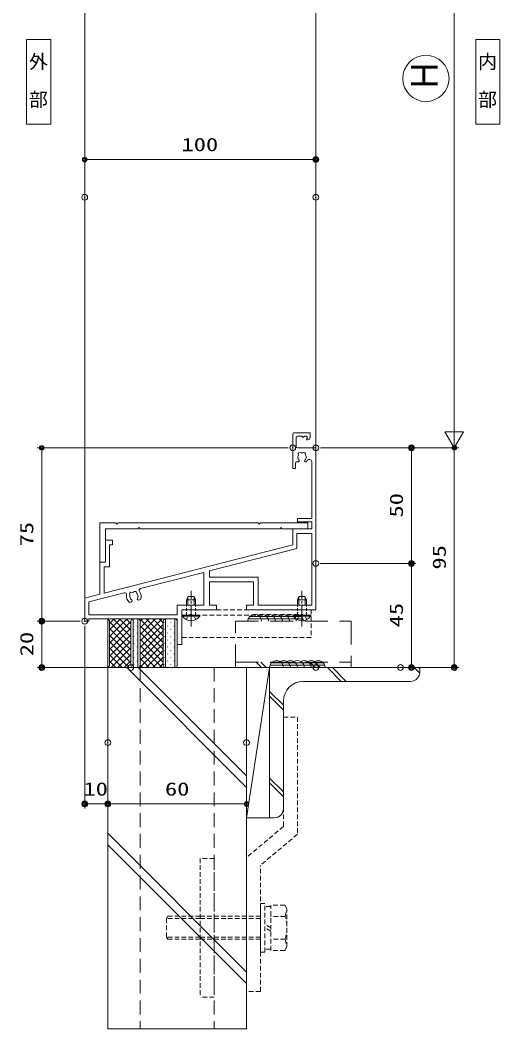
# Model space of a CAD drawing. Units: millimetres, scale not verified. Extents: x -584 to 584, y -818 to 818.
# Drawn here: x 39.7 to 247.2, y -9.8 to 426.4 of the extents above; entities that cross this region are included whole.
import ezdxf
from ezdxf.enums import TextEntityAlignment as Align

# ---------------------------------------------------------------- set-up
doc = ezdxf.new("R2010")
doc.units = ezdxf.units.MM
doc.header["$LTSCALE"] = 5
doc.header["$PDMODE"] = 32
doc.header["$PDSIZE"] = 2.5
for name, pattern in [('CHAIN2', [12, 9, -1, 1, -1]), ('DASHED1', [1.8, 1.2, -0.6]), ('DASHED2', [3, 2, -1])]:
    doc.linetypes.add(name, pattern=pattern)
for name, color, linetype, lineweight in [('0-0_Defpoints', 7, 'Continuous', 9), ('0-1_KATAZAI', 7, 'Continuous', 9), ('0-2_0', 7, 'Continuous', 9), ('0-4_USERZ', 3, 'Continuous', 9), ('0-7_0-4KANAMONO', 4, 'DASHED2', 9), ('0-A_PARTS2', 134, 'Continuous', 9), ('0-B_SYMBOLS2', 134, 'Continuous', 9), ('0-C_補助線', 134, 'Continuous', 9), ('0-D_YSS_H1101_K', 4, 'DASHED1', 9), ('0-E_PARTS3', 134, 'Continuous', 9), ('0-F_YSS_ZEN', 6, 'Continuous', 9), ('1-2_1-3', 3, 'DASHED2', 9), ('1-3__0-7_', 7, 'Continuous', 9), ('1-4_USER1', 4, 'Continuous', 9)]:
    doc.layers.add(name, color=color, linetype=linetype, lineweight=lineweight)
doc.styles.add('@ＭＳ ゴシック', font='')
doc.styles.add('ＭＳ ゴシック', font='')
doc.styles.get('@ＭＳ ゴシック').set_extended_font_data('@MS Gothic')
doc.styles.get('ＭＳ ゴシック').set_extended_font_data('MS Gothic')

# ---------------------------------------------------------------- blocks, each defined once
blk = doc.blocks.new('A$C12A40140-1-1')
at = {"layer": '0-7_0-4KANAMONO'}
for p, q in [((252.8, 605), (282.8, 605)), ((252.8, 605), (252.8, 368.95)), ((252.8, 368.95), (172.8, 301.7)), ((72.5, 300), (72.5, 0)), ((102.8, 300), (72.5, 300)), ((102.8, 300), (102.8, 0)), ((172.8, 12.5), (172.8, 301.7)), ((202.8, 12.5), (202.8, 284.88)), ((202.8, 97.5), (202.8, 202.5)), ((212.8, 202.5), (202.8, 202.5)), ((212.8, 97.5), (212.8, 202.5)), ((255.75, 199.05), (225.3, 199.05)), ((225.3, 100.9), (225.3, 199.05)), ((0, 170), (2.9, 175)), ((72.5, 175), (2.9, 175)), ((202.8, 175), (72.5, 175)), ((225.3, 196), (212.8, 196)), ((256.15, 174.55), (225.3, 174.55)), ((260.3, 108.75), (260.3, 191.25)), ((72.5, 170), (0, 170)), ((0, 130), (0, 170)), ((202.8, 170), (72.5, 170)), ((225.3, 150), (212.8, 157.2)), ((225.3, 142.8), (212.8, 150)), ((72.5, 130), (0, 130)), ((0, 130), (2.9, 125)), ((72.5, 125), (2.9, 125)), ((202.8, 130), (72.5, 130)), ((202.8, 125), (72.5, 125)), ((256.15, 125.45), (225.3, 125.45)), ((212.8, 97.5), (202.8, 97.5)), ((225.3, 104), (212.8, 104)), ((255.75, 100.9), (225.3, 100.9)), ((102.8, 0), (72.5, 0)), ((202.8, 12.5), (172.8, 12.5))]:
    blk.add_line(p, q, dxfattribs=at)
for points in [[(282.8, 605), (282.8, 352.13), (202.8, 284.88)], [(256.15, 174.55), (260.3, 191.25), (255.75, 199.05)], [(256.15, 125.45), (260.3, 108.75), (255.75, 100.9)]]:
    blk.add_lwpolyline(points, dxfattribs=at)
blk.add_arc((185.3, 150), 75, 340.903, 19.09698, dxfattribs=at)
blk = doc.blocks.new('U22')
at = {"layer": '0-A_PARTS2'}
for p, q in [((55, 0), (65, 0)), ((125, 0), (65, 0)), ((125, 0), (145, 0)), ((50, -5), (50, -100)), ((50, -100), (50, -5)), ((70, -5), (70, -100)), ((70, -5), (70, -100)), ((120, -100), (120, -5)), ((120, -100), (120, -5)), ((150, -5), (150, -100)), ((55, -105), (0, -105)), ((65, -105), (55, -105)), ((65, -105), (125, -105)), ((145, -105), (125, -105))]:
    blk.add_line(p, q, dxfattribs=at)
blk.add_lwpolyline([(0, -105), (3.75, -101.25), (3.75, -3.75), (0, 0), (55, 0)], dxfattribs=at)
for centre, start, end in [((55, -5), 90, 180), ((55, -5), 90, 180), ((65, -5), 0, 90), ((65, -5), 0, 90), ((125, -5), 90, 180), ((125, -5), 90, 180), ((145, -5), 0, 90), ((55, -100), 180, 270), ((55, -100), 180, 270), ((65, -100), 270, 0), ((65, -100), 270, 0), ((125, -100), 180, 270), ((125, -100), 180, 270), ((145, -100), 270, 0)]:
    blk.add_arc(centre, 5, start, end, dxfattribs=at)
at = {"layer": '0-B_SYMBOLS2'}
for p, q in [((41.74, 0), (3.75, -37.99)), ((27.6, 0), (3.75, -23.85)), ((13.46, 0), (3.75, -9.71)), ((50, -38.7), (11.3, 0)), ((50, -24.56), (25.44, 0)), ((50, -10.42), (39.58, 0)), ((53.87, -0.14), (53.72, 0)), ((55, 0), (65, 0)), ((63.38, -0.72), (63.38, 0)), ((125, 0), (65, 0)), ((120, -51.01), (68.99, 0)), ((117.57, 0), (70, -47.57)), ((103.43, 0), (70, -33.43)), ((89.29, 0), (70, -19.29)), ((75.15, 0), (70, -5.15)), ((120, -36.86), (83.14, 0)), ((120, -22.72), (97.28, 0)), ((120, -8.58), (111.42, 0)), ((125, 0), (145, 0)), ((129.23, -0.72), (129.23, 0)), ((143.38, -0.72), (143.38, 0)), ((50, -5.88), (3.75, -52.13)), ((50, -52.85), (3.75, -6.6)), ((50, -20.02), (3.75, -66.27)), ((50, -66.99), (3.75, -20.74)), ((50, -5), (50, -100)), ((50, -100), (50, -5)), ((56.3, -7.8), (56.3, -6.8)), ((63.38, -15.87), (63.38, -14.87)), ((70, -5), (70, -100)), ((70, -5), (70, -100)), ((120, -11.72), (70, -61.72)), ((120, -65.15), (70, -15.15)), ((120, -100), (120, -5)), ((120, -100), (120, -5)), ((122.15, -7.8), (122.15, -6.8)), ((129.23, -15.87), (129.23, -14.87)), ((136.3, -7.8), (136.3, -6.8)), ((143.38, -15.87), (143.38, -14.87)), ((150, -5), (150, -100)), ((50, -34.17), (3.75, -80.42)), ((50, -81.13), (3.75, -34.88)), ((56.3, -22.95), (56.3, -21.95)), ((56.3, -38.1), (56.3, -37.1)), ((63.38, -31.02), (63.38, -30.02)), ((120, -25.86), (70, -75.86)), ((120, -79.29), (70, -29.29)), ((120, -40), (70, -90)), ((120, -93.43), (70, -43.43)), ((122.15, -22.95), (122.15, -21.95)), ((122.15, -38.1), (122.15, -37.1)), ((129.23, -31.02), (129.23, -30.02)), ((136.3, -22.95), (136.3, -21.95)), ((136.3, -38.1), (136.3, -37.1)), ((143.38, -31.02), (143.38, -30.02)), ((50, -48.31), (3.75, -94.56)), ((50, -95.27), (3.75, -49.02)), ((45.58, -105), (3.75, -63.17)), ((50, -62.45), (7.45, -105)), ((56.3, -53.25), (56.3, -52.25)), ((63.38, -46.17), (63.38, -45.17)), ((63.38, -61.32), (63.38, -60.32)), ((120, -54.14), (69.14, -105)), ((117.43, -105), (70, -57.57)), ((122.15, -53.25), (122.15, -52.25)), ((129.23, -46.17), (129.23, -45.17)), ((129.23, -61.32), (129.23, -60.32)), ((136.3, -53.25), (136.3, -52.25)), ((143.38, -46.17), (143.38, -45.17)), ((143.38, -61.32), (143.38, -60.32)), ((31.44, -105), (3.75, -77.31)), ((50, -76.59), (21.59, -105)), ((56.3, -68.4), (56.3, -67.4)), ((56.3, -83.55), (56.3, -82.55)), ((63.38, -76.47), (63.38, -75.47)), ((103.28, -105), (70, -71.72)), ((89.14, -105), (70, -85.86)), ((120, -68.28), (83.28, -105)), ((120, -82.43), (97.43, -105)), ((122.15, -68.4), (122.15, -67.4)), ((122.15, -83.55), (122.15, -82.55)), ((129.23, -76.47), (129.23, -75.47)), ((136.3, -68.4), (136.3, -67.4)), ((136.3, -83.55), (136.3, -82.55)), ((143.38, -76.47), (143.38, -75.47)), ((55, -105), (0, -105)), ((3.16, -105), (1.58, -103.42)), ((17.3, -105), (3.75, -91.45)), ((50, -90.73), (35.73, -105)), ((51.41, -103.47), (49.88, -105)), ((65, -105), (55, -105)), ((56.3, -98.7), (56.3, -97.7)), ((63.38, -91.62), (63.38, -90.62)), ((65, -105), (125, -105)), ((75, -105), (70, -100)), ((120, -96.57), (111.57, -105)), ((122.15, -98.7), (122.15, -97.7)), ((145, -105), (125, -105)), ((129.23, -91.62), (129.23, -90.62)), ((136.3, -98.7), (136.3, -97.7)), ((143.38, -91.62), (143.38, -90.62))]:
    blk.add_line(p, q, dxfattribs=at)
blk.add_lwpolyline([(0, -105), (3.75, -101.25), (3.75, -3.75), (0, 0), (55, 0)], dxfattribs=at)
for centre, start, end in [((55, -5), 90, 180), ((55, -5), 90, 180), ((65, -5), 0, 90), ((65, -5), 0, 90), ((125, -5), 90, 180), ((125, -5), 90, 180), ((145, -5), 0, 90), ((55, -100), 180, 270), ((55, -100), 180, 270), ((65, -100), 270, 0), ((65, -100), 270, 0), ((125, -100), 180, 270), ((125, -100), 180, 270), ((145, -100), 270, 0)]:
    blk.add_arc(centre, 5, start, end, dxfattribs=at)
at = {"layer": '0-C_補助線'}
for p, q in [((0, -105), (0, 0)), ((55, -105), (55, 0)), ((65, 0), (65, -105)), ((125, -105), (125, 0)), ((145, 0), (145, -105))]:
    blk.add_line(p, q, dxfattribs=at)
blk = doc.blocks.new('ALW1')
at = {"layer": '0-2_0'}
blk.add_line((0, 0), (-5, 0), dxfattribs=at)
blk.add_lwpolyline([(-1.732, -1), (0, 0), (-1.732, 1)], close=True, dxfattribs=at)
blk = doc.blocks.new('DOT1')
at = {"layer": '0-2_0'}
blk.add_line((0, 0), (-5, 0), dxfattribs=at)
for radius in [2.5, 1.62]:
    blk.add_circle((0, 0), radius, dxfattribs=at)
blk = doc.blocks.new('GAIBU_H')
at = {"layer": '1-4_USER1'}
blk.add_lwpolyline([(-26.1, -91.6), (26.1, -91.6), (26.1, 91.6), (-26.1, 91.6)], close=True, dxfattribs=at)
at = {"layer": '1-4_USER1', "style": '@ＭＳ ゴシック'}
blk.add_text('外\u3000部', height=29.95, rotation=270, dxfattribs=at).set_placement((-24.93, 64.6), align=Align.BOTTOM_LEFT)
blk = doc.blocks.new('NAIBU_H')
at = {"layer": '1-4_USER1'}
blk.add_lwpolyline([(-26.1, -91.6), (26.1, -91.6), (26.1, 91.6), (-26.1, 91.6)], close=True, dxfattribs=at)
at = {"layer": '1-4_USER1', "style": '@ＭＳ ゴシック'}
blk.add_text('内\u3000部', height=29.95, rotation=270, dxfattribs=at).set_placement((-24.93, 64.6), align=Align.BOTTOM_LEFT)
blk = doc.blocks.new('A$C72A42EE2')
at = {"layer": '0-1_KATAZAI'}
for p, q in [((-42.5, 2.5), (-42.5, 22.5)), ((-18.89, 20.34), (-19.61, 19.66)), ((-18.75, 17.5), (-17.5, 17.5))]:
    blk.add_line(p, q, dxfattribs=at)
for points in [[(-50, 30), (-50, -45), (-44, -45), (-44, -33)], [(-12.5, 22.5), (-12.5, 32.5), (-47.5, 32.5)], [(-40, 25), (-30.5, 25), (-27.5, 22), (-24.5, 25), (-18.5, 25), (-18.5, 21.25)], [(-50.1, -209.99), (-457.5, -314.14), (-457.5, -257.5), (-446, -257.5), (-446, -210), (-440, -210), (-440, -200), (-455, -200), (-455, -247.5), (-467.5, -247.5), (-467.5, -316.69), (-500, -325), (-500, -375), (-491, -375), (-491, -370), (-300, -370), (-300, -425), (-290, -425), (-290, -350.01), (-215, -350.01), (-215, -340.01), (-230, -340.01), (-230, -289.99), (-134.99, -289.99), (-134.99, -340.01), (-150, -340.01), (-150, -350.01), (0, -350.01), (0, 0), (-40, 0)], [(-38.86, -21.56), (-39.21, -19.59), (-38.95, -19.02)], [(-21.14, -21.56), (-21.48, -23.53), (-21.93, -23.98)], [(-9, -29.94), (-9, -152.5), (-40, -152.5), (-40, -160), (-9, -160), (-9, -175), (-50, -175), (-50, -209.97)], [(-41.5, -30.5), (-37.75, -30.5), (-35.75, -28.5), (-35.75, -27.81), (-36.34, -26.39)], [(-23.66, -26.39), (-24.25, -27.81), (-24.25, -28.5), (-22.25, -30.5), (-20.43, -30.5)], [(-41.09, -218.01), (-230, -266.3), (-230, -279.99), (-124.99, -279.99), (-124.99, -340.01), (-9, -340.01), (-9, -185), (-41, -185), (-41, -217.91)], [(-414.3, -313.41), (-491, -333.02), (-491, -361), (-300, -361), (-300, -340.01), (-242.5, -340.01), (-242.5, -269.5), (-379.22, -304.45)], [(-401.86, -324.75), (-401.04, -326.57), (-400.5, -326.9)], [(-379.37, -328.22), (-383.55, -329.29), (-385.99, -327.85), (-386.16, -327.18), (-385.94, -325.66)], [(-384.86, -322.9), (-384.54, -322.35), (-384.69, -320.36)], [(-398.22, -328.8), (-397.3, -330.03), (-397.13, -330.7), (-398.57, -333.13), (-402.76, -334.2)]]:
    blk.add_lwpolyline(points, dxfattribs=at)
for centre, radius, start, end in [((-47.5, 30), 2.5, 90, 180), ((-40, 22.5), 2.5, 90, 180), ((-17.5, 22.5), 5, 270, 0), ((-40, 2.5), 2.5, 180, 270), ((-18.75, 18.75), 1.25, 133.60282, 270), ((-19.75, 21.25), 1.25, 313.60282, 0), ((-30, -20), 9, 149.14685, 173.7398), ((-30, -20), 9, 190, 225.20717), ((-34.3, -13.86), 3.75, 45.95278, 204.04722), ((-30, -20), 9, 79.14685, 100.85315), ((-25.7, -13.86), 3.75, 335.95278, 134.04722), ((-30, -20), 9, 350, 30.85315), ((-41.5, -33), 2.5, 90, 180), ((-30, -20), 9, 314.79283, 333.7398), ((-32.5, -20), 16, 318.9855, 331.75769), ((-14, -29.94), 5, 0, 151.75769), ((-378.23, -308.32), 4, 104.33919, 219.48985), ((-413.31, -317.29), 4, 349.18852, 104.33919), ((-393.66, -321.04), 16, 169.18852, 235.35369), ((-399.35, -316.15), 3.75, 60.29197, 218.3864), ((-393.66, -321.04), 9, 163.48604, 204.33919), ((-393.66, -321.04), 9, 220.59939, 239.54635), ((-393.66, -321.04), 9, 93.48604, 115.19234), ((-391.02, -314.02), 3.75, 350.29197, 148.3864), ((-393.66, -321.04), 9, 4.33919, 45.19234), ((-393.66, -321.04), 9, 329.13202, 348.07898), ((-393.66, -321.04), 16, 333.32469, 39.48985)]:
    blk.add_arc(centre, radius, start, end, dxfattribs=at)
blk = doc.blocks.new('U9')
at = {"layer": '0-E_PARTS3', "linetype": 'CHAIN2'}
blk.add_line((-25, 0), (52.5, 0), dxfattribs=at)
at = {"layer": '0-E_PARTS3'}
for p, q in [((-2.54, 18.75), (0, 18.75)), ((0, 18.75), (0, -18.75)), ((21.5, 10), (33, 10)), ((21.5, 6.73), (39.54, 6.73)), ((33, 10), (33, -10)), ((40, 6.5), (33, 10)), ((40, 6.5), (40, -6.5)), ((21.5, -6.73), (39.54, -6.73)), ((21.5, -10), (33, -10)), ((40, -6.5), (33, -10))]:
    blk.add_line(p, q, dxfattribs=at)
at = {"layer": '0-E_PARTS3', "linetype": 'DASHED1'}
for p, q in [((0, 10), (21.5, 10)), ((0, -10), (21.5, -10))]:
    blk.add_line(p, q, dxfattribs=at)
for points in [[(-10.05, 10.25), (-0.77, 5.72), (2.28, 0)], [(-10.05, -10.25), (-0.77, -5.72), (2.28, 0)]]:
    blk.add_lwpolyline(points, dxfattribs=at)
at = {"layer": '0-E_PARTS3'}
blk.add_lwpolyline([(-2.54, 18.75), (-2.54, -18.75), (0, -18.75)], dxfattribs=at)
blk.add_arc((10.13, 0), 22.63, 124.06671, 235.93329, dxfattribs=at)
blk = doc.blocks.new('U10')
at = {"layer": '0-E_PARTS3', "linetype": 'CHAIN2'}
blk.add_line((-25, 0), (52.5, 0), dxfattribs=at)
at = {"layer": '0-E_PARTS3'}
for p, q in [((-2.54, 18.75), (0, 18.75)), ((0, 18.75), (0, -18.75)), ((20.5, 10), (33, 10)), ((20.5, 6.73), (39.54, 6.73)), ((33, 10), (33, -10)), ((40, 6.5), (33, 10)), ((40, 6.5), (40, -6.5)), ((20.5, -6.73), (39.54, -6.73)), ((20.5, -10), (33, -10)), ((40, -6.5), (33, -10))]:
    blk.add_line(p, q, dxfattribs=at)
at = {"layer": '0-E_PARTS3', "linetype": 'DASHED1'}
for p, q in [((0, 10), (20.5, 10)), ((0, -10), (20.5, -10))]:
    blk.add_line(p, q, dxfattribs=at)
for points in [[(-10.05, 10.25), (-0.77, 5.72), (2.28, 0)], [(-10.05, -10.25), (-0.77, -5.72), (2.28, 0)]]:
    blk.add_lwpolyline(points, dxfattribs=at)
at = {"layer": '0-E_PARTS3'}
blk.add_lwpolyline([(-2.54, 18.75), (-2.54, -18.75), (0, -18.75)], dxfattribs=at)
blk.add_arc((10.13, 0), 22.63, 124.06671, 235.93329, dxfattribs=at)
blk = doc.blocks.new('A$C0AB24780')
at = {"layer": '1-2_1-3'}
blk.add_line((-11.5, -8.99), (-11.5, -288.99), dxfattribs=at)
blk.add_lwpolyline([(0, -288.99), (0, -8.99), (-60, -8.99), (-60, -288.99)], close=True, dxfattribs=at)
at = {"layer": '0-E_PARTS3'}
for name, p in [('U10', (-11.5, -28.99)), ('U9', (-11.5, -268.99))]:
    blk.add_blockref(name, p, dxfattribs=at)
blk = doc.blocks.new('U116')
at = {"layer": '0-B_SYMBOLS2'}
for p, q in [((0.86, 5), (29.14, 5)), ((3.82, 10), (26.18, 10)), ((26.18, 10), (41.18, 10)), ((29.14, 5), (44.14, 5)), ((41.18, 10), (56.18, 10)), ((44.14, 5), (59.14, 5)), ((56.18, 10), (71.18, 10)), ((59.14, 5), (74.14, 5)), ((71.18, 10), (86.18, 10)), ((74.14, 5), (89.14, 5)), ((86.18, 10), (101.18, 10)), ((89.14, 5), (104.14, 5)), ((101.18, 10), (116.18, 10)), ((104.14, 5), (119.14, 5))]:
    blk.add_line(p, q, dxfattribs=at)
for centre, end in [((15, 0), 180.00151), ((30, 0), 120.00151), ((45, 0), 120.00151), ((60, 0), 120.00151), ((75, 0), 120.00151), ((90, 0), 120.00151), ((105, 0), 120.00151)]:
    blk.add_arc(centre, 15, 0.00151, end, dxfattribs=at)

msp = doc.modelspace()

# ---------------------------------------------------------------- linework, layer by layer
at = {"layer": '0-0_Defpoints'}
for p in [(167.587, 366.107), (67.587, 349.765), (167.587, 349.765), (157.587, 241.439), (167.587, 241.439), (208.91, 241.439), (167.587, 191.437), (208.91, 191.437), (48.985, 166.439), (67.587, 166.439), (67.587, 166.439), (48.985, 146.439), (87.587, 146.439), (167.587, 146.439), (204.198, 146.439), (208.91, 146.439), (227.458, 146.439), (77.587, 113.939), (137.587, 113.939), (67.587, 87.409), (77.587, 87.409)]:
    msp.add_point(p, dxfattribs=at)
at = {"layer": '0-1_KATAZAI'}
msp.add_lwpolyline([(81.087, 208.939), (81.587, 208.439), (82.087, 208.939), (142.587, 208.939), (143.087, 208.439), (143.587, 208.939), (164.087, 208.939), (164.087, 206.439), (153.087, 206.439), (152.587, 206.939), (152.087, 206.439), (91.587, 206.439), (91.087, 206.939), (90.587, 206.439), (76.587, 206.439), (76.587, 191.939), (74.087, 191.939), (74.087, 208.939), (81.087, 208.939), (81.587, 208.439), (82.087, 208.939)], dxfattribs=at)
at = {"layer": '0-4_USERZ'}
for p, q in [((67.587, 525.739), (67.587, 173.439)), ((167.587, 501.739), (167.587, 241.439)), ((67.587, 351.765), (67.587, 368.107)), ((167.587, 351.765), (167.587, 368.107)), ((69.587, 366.107), (165.587, 366.107)), ((155.587, 241.439), (46.985, 241.439)), ((169.587, 241.439), (210.91, 241.439)), ((210.91, 241.439), (229.458, 241.439)), ((48.985, 239.439), (48.985, 168.439)), ((208.91, 239.439), (208.91, 193.437)), ((227.458, 239.439), (227.458, 148.439)), ((169.587, 191.437), (210.91, 191.437)), ((169.587, 191.437), (210.91, 191.437)), ((208.91, 189.437), (208.91, 148.439)), ((65.587, 166.439), (46.985, 166.439)), ((65.587, 166.439), (46.985, 166.439)), ((48.985, 164.439), (48.985, 148.439)), ((67.587, 164.439), (67.587, 85.409)), ((85.587, 146.439), (46.985, 146.439)), ((85.754, 146.439), (137.587, 94.606)), ((90.754, 146.439), (137.587, 99.606)), ((147.587, 146.439), (137.587, 81.439)), ((169.587, 146.439), (210.91, 146.439)), ((206.198, 146.439), (229.458, 146.439)), ((77.587, 111.939), (77.587, 85.409)), ((77.587, 111.939), (77.587, 85.409)), ((137.587, 111.939), (137.587, 85.409)), ((75.587, 87.409), (69.587, 87.409)), ((135.587, 87.409), (79.587, 87.409)), ((77.587, 74.753), (137.587, 14.753)), ((77.587, 69.753), (137.587, 9.753))]:
    msp.add_line(p, q, dxfattribs=at)
at = {"layer": '0-4_USERZ', "color": 4}
for p, q in [((172.606, 146.439), (178.606, 140.439)), ((174.729, 146.439), (180.729, 140.439)), ((210.083, 146.439), (212.542, 143.98)), ((212.206, 146.439), (212.587, 146.058)), ((208.587, 140.439), (162.087, 140.439)), ((208.587, 140.439), (162.087, 140.439)), ((147.587, 136.104), (153.587, 130.104)), ((147.587, 133.981), (153.587, 127.981)), ((153.587, 131.939), (153.587, 85.439)), ((153.587, 131.939), (153.587, 85.439)), ((147.587, 98.628), (153.587, 92.628)), ((147.587, 96.505), (153.587, 90.505))]:
    msp.add_line(p, q, dxfattribs=at)
at = {"layer": '0-4_USERZ'}
for points in [[(77.587, 146.439), (77.587, -9.82), (137.587, -9.82), (137.587, 146.439)], [(147.587, 146.439), (137.587, 146.439), (137.587, 81.439), (147.587, 81.439)]]:
    msp.add_lwpolyline(points, close=True, dxfattribs=at)
at = {"layer": '0-4_USERZ', "color": 4}
msp.add_lwpolyline([(149.587, 81.439), (147.587, 81.439), (147.587, 146.439), (212.587, 146.439), (212.587, 144.439)], dxfattribs=at)
msp.add_lwpolyline([(149.587, 81.439), (147.587, 81.439), (147.587, 146.439), (212.587, 146.439), (212.587, 144.439)], dxfattribs=at)
for centre, radius, start, end in [((208.587, 144.439), 4, 270, 0), ((208.587, 144.439), 4, 270, 0), ((162.087, 131.939), 8.5, 90, 180), ((162.087, 131.939), 8.5, 90, 180), ((149.587, 85.439), 4, 270, 0), ((149.587, 85.439), 4, 270, 0)]:
    msp.add_arc(centre, radius, start, end, dxfattribs=at)
at = {"layer": '0-A_PARTS2', "linetype": 'DASHED2'}
for p, q in [((144.025, 146.439), (141.725, 148.739)), ((146.148, 146.439), (143.848, 148.739)), ((167.36, 146.439), (165.06, 148.739)), ((169.483, 146.439), (167.183, 148.739))]:
    msp.add_line(p, q, dxfattribs=at)
for points in [[(132.834, 166.439), (182.834, 166.439), (182.834, 146.439), (132.834, 146.439)], [(132.834, 148.739), (182.834, 148.739), (182.834, 146.439), (132.834, 146.439)], [(132.834, 148.739), (182.834, 148.739), (182.834, 146.439), (132.834, 146.439)]]:
    msp.add_lwpolyline(points, close=True, dxfattribs=at)
at = {"layer": '0-D_YSS_H1101_K'}
for p, q in [((91.587, 146.439), (91.587, -9.82)), ((123.587, 146.439), (123.587, -9.82))]:
    msp.add_line(p, q, dxfattribs=at)
at = {"layer": '0-D_YSS_H1101_K', "linetype": 'Continuous'}
msp.add_lwpolyline([(77.587, -9.82), (77.587, 146.439), (137.587, 146.439), (137.587, -9.82)], dxfattribs=at)
at = {"layer": '0-F_YSS_ZEN'}
for p, q in [((227.458, 261.439), (227.458, 481.439)), ((169.587, 241.439), (229.458, 241.439))]:
    msp.add_line(p, q, dxfattribs=at)
at = {"layer": '1-3__0-7_'}
msp.add_circle((215.205, 401.216), 10, dxfattribs=at)

# ---------------------------------------------------------------- block references
at = {"layer": '0-2_0', "xscale": 0.2, "yscale": 0.2}
msp.add_blockref('U22', (77.587, 167.439), dxfattribs=at)
at = {"layer": '0-4_USERZ'}
for name, p, xscale, yscale, rotation in [('DOT1', (67.587, 366.107), 0.4, 0.4, 180), ('DOT1', (48.985, 241.439), 0.4, 0.4, 90), ('DOT1', (208.91, 241.439), 0.4, 0.4, 90), ('DOT1', (227.458, 241.439), 0.4, 0.4, 90), ('DOT1', (208.91, 191.437), 0.4, 0.4, 270), ('DOT1', (208.91, 191.437), 0.4, 0.4, 90), ('A$C0AB24780', (167.386, 171.437), -0.2, 0.2, 270), ('DOT1', (48.985, 166.439), 0.4, 0.4, 270), ('DOT1', (48.985, 166.439), 0.4, 0.4, 90), ('DOT1', (48.985, 146.439), 0.4, 0.4, 270), ('DOT1', (208.91, 146.439), 0.4, 0.4, 270), ('DOT1', (227.458, 146.439), 0.4, 0.4, 270), ('DOT1', (67.587, 87.409), 0.4, 0.4, 180), ('DOT1', (77.587, 87.409), 0.4, 0.4, 180)]:
    msp.add_blockref(name, p, dxfattribs=dict(at, xscale=xscale, yscale=yscale, rotation=rotation))
for name, p, xscale, yscale in [('DOT1', (167.587, 366.107), 0.4, 0.4), ('A$C72A42EE2', (167.587, 241.439), 0.2, 0.2), ('A$C12A40140-1-1', (103.027, 3.887), 0.2, 0.2), ('DOT1', (77.587, 87.409), 0.4, 0.4), ('DOT1', (137.587, 87.409), 0.4, 0.4)]:
    msp.add_blockref(name, p, dxfattribs=dict(at, xscale=xscale, yscale=yscale))
at = {"layer": '0-B_SYMBOLS2', "xscale": 0.2, "yscale": 0.2}
for p in [(138.146, 166.439), (147.587, 146.439)]:
    msp.add_blockref('U116', p, dxfattribs=at)
at = {"layer": '0-F_YSS_ZEN', "xscale": 4, "yscale": 4, "rotation": 270}
msp.add_blockref('ALW1', (227.458, 241.439), dxfattribs=at)
at = {"layer": '1-4_USER1', "xscale": 0.2, "yscale": 0.2}
for name, p in [('GAIBU_H', (47.665, 399.689)), ('NAIBU_H', (241.969, 399.689))]:
    msp.add_blockref(name, p, dxfattribs=at)

# ---------------------------------------------------------------- texts
at = {"layer": '0-4_USERZ', "style": 'ＭＳ ゴシック', "width": 1.35}
for s, p in [('100', (109.487, 367.997)), ('10', (67.058, 89.299)), ('60', (102.315, 89.299))]:
    msp.add_text(s, height=5.755, dxfattribs=at).set_placement(p, align=Align.BOTTOM_LEFT)
for s, p in [('50', (207.02, 211.295)), ('75', (47.095, 198.796)), ('95', (225.569, 188.796)), ('45', (207.02, 163.795)), ('20', (47.095, 151.296))]:
    msp.add_text(s, height=5.755, rotation=90, dxfattribs=at).set_placement(p, align=Align.BOTTOM_LEFT)
at = {"layer": '1-3__0-7_', "style": 'ＭＳ ゴシック', "width": 0.9}
msp.add_text('Ｈ', height=11.55, rotation=90, dxfattribs=at).set_placement((223.813, 395.371), align=Align.BOTTOM_LEFT)

doc.saveas('drawing.dxf')
